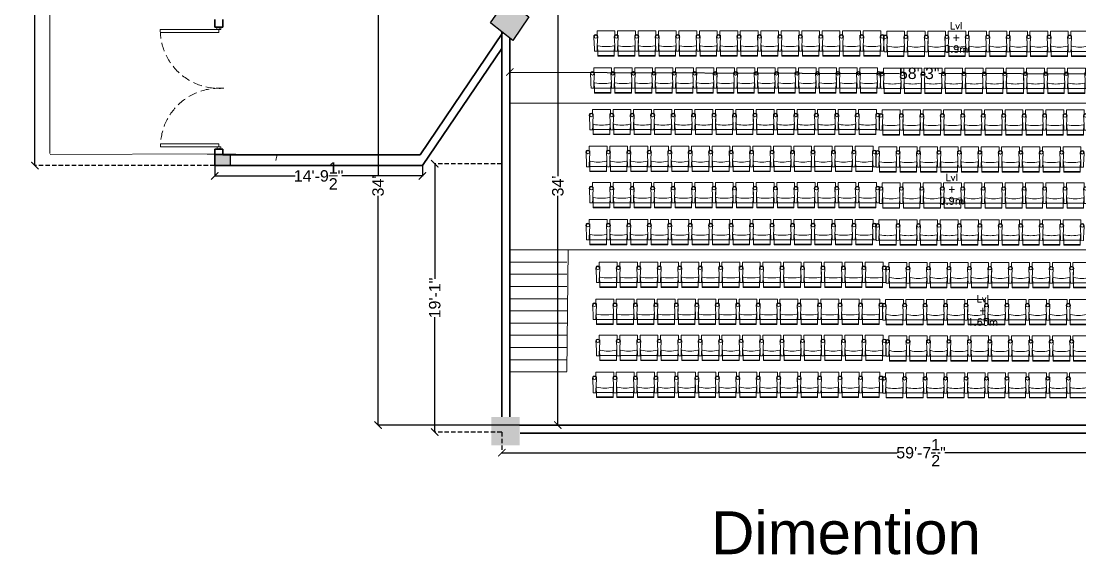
# Model space of a CAD drawing. Header units: inches. Extents: x 845 to 17085, y 908 to 10810.
# Drawn here: x 1953 to 2857, y 2716 to 3171 of the extents above; entities that cross this region are included whole.
import ezdxf

# ---------------------------------------------------------------- set-up
doc = ezdxf.new("R2010")
doc.units = ezdxf.units.IN
doc.header["$LTSCALE"] = 15
doc.header["$MEASUREMENT"] = 0
for name, pattern in [('ACAD_ISO04W100', [30.5, 24, -3, 0.5, -3]), ('DASHED', [0.75, 0.5, -0.25]), ('DASHED2', [0.375, 0.25, -0.125])]:
    doc.linetypes.add(name, pattern=pattern)
for name, color, linetype, lineweight in [('c1', 21, 'Continuous', 30), ('FURN', 43, 'Continuous', 18), ('FURN 2', 34, 'Continuous', 15), ('GR.furniture', 82, 'Continuous', 15), ('GRID', 8, 'ACAD_ISO04W100', 5), ('HATCH', 251, 'Continuous', 5), ('humans', 7, 'Continuous', 15), ('SLD', 140, 'Continuous', 9), ('wall 1', 1, 'Continuous', 35), ('WIND & DOOR', 160, 'Continuous', 9)]:
    doc.layers.add(name, color=color, linetype=linetype, lineweight=lineweight)
doc.layers.add('door and window', color=7, linetype='Continuous', lineweight=25, true_color=0x0609c1)
doc.layers.add('Text', color=255, linetype='Continuous')
doc.styles.add('ROMANS', font='ROMANS')
doc.styles.get("Standard").update_dxf_attribs({"font": 'arial.ttf'})
doc.dimstyles.get("Standard").update_dxf_attribs({"dimtxt": 9.75, "dimasz": 6.25, "dimexe": 0.18, "dimexo": 0.0625, "dimgap": 0.09, "dimtad": 0, "dimdec": 1, "dimzin": 0, "dimdsep": 46, "dimlunit": 4, "dimtxsty": 'Standard', "dimblk": 'ARCHTICK', "dimcen": 0.09, "dimadec": 0, "dimazin": 0, "dimtfac": 1, "dimtdec": 1, "dimtofl": 0, "dimtmove": 0, "dimatfit": 3, "dimldrblk": 'ARCHTICK', "dimfxl": 1, "dimtolj": 1, "dimtzin": 0, "dimlwd": 25, "dimarcsym": 0})

# ---------------------------------------------------------------- blocks, each defined once
blk = doc.blocks.new('_ArchTick')
at = {"layer": 'GRID', "color": 0, "const_width": 0.15}
blk.add_lwpolyline([(-0.5, -0.5), (0.5, 0.5)], dxfattribs=at)
blk = doc.blocks.new('*D117')
at = {"layer": 'Defpoints', "color": 0, "linetype": 'ByBlock', "lineweight": 30, "transparency": 16777216}
for p in [(2118.63, 3047.89), (2295.94, 3047.89), (2295.94, 3039.09)]:
    blk.add_point(p, dxfattribs=at)
at = {"layer": 'humans', "color": 0, "linetype": 'ByBlock', "lineweight": -2, "transparency": 16777216}
for p, q in [((2118.63, 3047.83), (2118.63, 3038.91)), ((2295.94, 3047.83), (2295.94, 3038.91))]:
    blk.add_line(p, q, dxfattribs=at)
at = {"layer": 'humans', "color": 0, "linetype": 'Continuous', "lineweight": 25, "transparency": 16777216}
for p, q in [((2118.63, 3039.09), (2187.35, 3039.09)), ((2295.94, 3039.09), (2227.22, 3039.09))]:
    blk.add_line(p, q, dxfattribs=at)
at = {"layer": 'humans', "color": 0, "linetype": 'ByBlock', "lineweight": 25, "transparency": 16777216, "xscale": 6.25, "yscale": 6.25, "zscale": 6.25, "rotation": 180}
blk.add_blockref('_ArchTick', (2118.63, 3039.09), dxfattribs=at)
at = {"layer": 'humans', "color": 0, "linetype": 'ByBlock', "lineweight": 25, "transparency": 16777216, "xscale": 6.25, "yscale": 6.25, "zscale": 6.25}
blk.add_blockref('_ArchTick', (2295.94, 3039.09), dxfattribs=at)
at = {"layer": 'humans', "color": 0, "linetype": 'ByBlock', "transparency": 16777216, "insert": (2207.28, 3039.09), "char_height": 9.75, "attachment_point": 5}
blk.add_mtext('\\A1;14\'-9{\\H1x;\\S1/2;}"', dxfattribs=at)
blk = doc.blocks.new('S-Moviemax Compact 700-40-56 Standard Fija')
at = {"color": 0}
for p, q in [((98.1, 23), (98.2, 17.3)), ((98.9, 24), (100.2, 24)), ((112.9, 16.2), (112.9, 15.4)), ((154, 16.6), (142.4, 16.6)), ((154, -32.1), (154, 16.6)), ((98.1, -32.9), (98.2, -38.6)), ((98.9, -31.9), (100.2, -31.9)), ((112.9, -30.9), (112.9, -31.6)), ((142.4, -32.1), (154, -32.1))]:
    blk.add_line(p, q, dxfattribs=at)
blk.add_lwpolyline([(85, 14.8), (85, -30.3), (86.5, -30.3), (86.6, 14.8), (85, 14.8)], dxfattribs=at)
for points in [[(86.6, 14.8), (97.3, 14.8, -0.414214), (98.6, 13.5), (98.6, -29, -0.414214), (97.3, -30.3), (86.5, -30.3), (86.6, 14.8)], [(96.1, 14.8), (112, 15.4, -0.474715), (113.3, 13.9, 0.115865), (113.3, -29.5, -0.474715), (112, -31), (96.1, -30.3)]]:
    blk.add_lwpolyline(points, format="xyb", dxfattribs=at)
for centre in [(138.2, 20.2), (138.2, -35.6)]:
    blk.add_circle(centre, 4.27, dxfattribs=at)
for centre, radius, start, end in [((99.1, 23.1), 0.935, 98.4384, 171.5616), ((99.1, 17.5), 0.967, 189.1739, 270.6243), ((94.8, -516.4), 532.9, 86.0169, 89.5405), ((97.5, 523.7), 499.7, 270.3187, 273.9742), ((99.6, -379), 395.5, 84.4595, 85.3276), ((125.5, 124.5), 99.5, 273.7724, 277.0352), ((138.2, 20.2), 5.54, 266.5056, 94.548), ((99.1, -32.8), 0.935, 98.4384, 171.5616), ((99.1, -38.4), 0.967, 189.1739, 270.6243), ((94.8, -572.2), 532.9, 86.0169, 89.5405), ((97.5, 467.8), 499.7, 270.3187, 273.9742), ((99.6, -434.9), 395.5, 84.4595, 85.3276), ((125.5, 68.6), 99.5, 273.7724, 277.0352), ((138.2, -35.7), 5.54, 266.5056, 94.548)]:
    blk.add_arc(centre, radius, start, end, dxfattribs=at)
blk = doc.blocks.new('*D141')
at = {"layer": 'Defpoints', "color": 0, "linetype": 'ByBlock', "lineweight": 30, "transparency": 16777216}
for p in [(2383.52, 3234.38), (2383.52, 2826.49), (2411.52, 2826.49)]:
    blk.add_point(p, dxfattribs=at)
at = {"layer": 'humans', "color": 0, "linetype": 'ByBlock', "lineweight": -2, "transparency": 16777216}
for p, q in [((2383.58, 3234.38), (2411.7, 3234.38)), ((2383.58, 2826.49), (2411.7, 2826.49))]:
    blk.add_line(p, q, dxfattribs=at)
at = {"layer": 'humans', "color": 0, "linetype": 'Continuous', "lineweight": 25, "transparency": 16777216}
for p, q in [((2411.52, 3234.38), (2411.52, 3038.79)), ((2411.52, 2826.49), (2411.52, 3022.07))]:
    blk.add_line(p, q, dxfattribs=at)
at = {"layer": 'humans', "color": 0, "linetype": 'ByBlock', "lineweight": 25, "transparency": 16777216, "xscale": 6.25, "yscale": 6.25, "zscale": 6.25}
for p, rotation in [((2411.52, 3234.38), 90), ((2411.52, 2826.49), 270)]:
    blk.add_blockref('_ArchTick', p, dxfattribs=dict(at, rotation=rotation))
at = {"layer": 'humans', "color": 0, "linetype": 'ByBlock', "transparency": 16777216, "insert": (2411.52, 3030.43), "char_height": 9.75, "attachment_point": 5, "rotation": 90}
blk.add_mtext("\\A1;34'", dxfattribs=at)
blk = doc.blocks.new('*D142')
at = {"layer": 'Defpoints', "color": 0, "linetype": 'ByBlock', "lineweight": 30, "transparency": 16777216}
for p in [(2258.07, 3234.38), (2397.64, 3234.38), (2397.64, 2826.49)]:
    blk.add_point(p, dxfattribs=at)
at = {"layer": 'humans', "color": 0, "linetype": 'ByBlock', "lineweight": -2, "transparency": 16777216}
for p, q in [((2397.58, 3234.38), (2257.89, 3234.38)), ((2397.58, 2826.49), (2257.89, 2826.49))]:
    blk.add_line(p, q, dxfattribs=at)
at = {"layer": 'humans', "color": 0, "linetype": 'Continuous', "lineweight": 25, "transparency": 16777216}
for p, q in [((2258.07, 3234.38), (2258.07, 3038.79)), ((2258.07, 2826.49), (2258.07, 3022.07))]:
    blk.add_line(p, q, dxfattribs=at)
at = {"layer": 'humans', "color": 0, "linetype": 'ByBlock', "lineweight": 25, "transparency": 16777216, "xscale": 6.25, "yscale": 6.25, "zscale": 6.25}
for p, rotation in [((2258.07, 3234.38), 90), ((2258.07, 2826.49), 270)]:
    blk.add_blockref('_ArchTick', p, dxfattribs=dict(at, rotation=rotation))
at = {"layer": 'humans', "color": 0, "linetype": 'ByBlock', "transparency": 16777216, "insert": (2258.07, 3030.43), "char_height": 9.75, "attachment_point": 5, "rotation": 90}
blk.add_mtext("\\A1;34'", dxfattribs=at)
blk = doc.blocks.new('*D143')
at = {"layer": 'Defpoints', "color": 0, "linetype": 'ByBlock', "lineweight": 30, "transparency": 16777216}
for p in [(2370.59, 3156.68), (3069.36, 3154.28), (3069.26, 3125.31)]:
    blk.add_point(p, dxfattribs=at)
at = {"layer": 'humans', "color": 0, "linetype": 'ByBlock', "lineweight": -2, "transparency": 16777216}
for p, q in [((2370.59, 3156.62), (2370.49, 3127.53)), ((3069.36, 3154.22), (3069.26, 3125.13))]:
    blk.add_line(p, q, dxfattribs=at)
at = {"layer": 'humans', "color": 0, "linetype": 'Continuous', "lineweight": 25, "transparency": 16777216}
for p, q in [((2370.49, 3127.71), (2703.04, 3126.57)), ((3069.26, 3125.31), (2736.71, 3126.46))]:
    blk.add_line(p, q, dxfattribs=at)
at = {"layer": 'humans', "color": 0, "linetype": 'ByBlock', "lineweight": 25, "transparency": 16777216, "xscale": 6.25, "yscale": 6.25, "zscale": 6.25}
for p, rotation in [((2370.49, 3127.71), 179.8032064366089), ((3069.26, 3125.31), 359.8032064366089)]:
    blk.add_blockref('_ArchTick', p, dxfattribs=dict(at, rotation=rotation))
at = {"layer": 'humans', "color": 0, "linetype": 'ByBlock', "transparency": 16777216, "insert": (2719.88, 3126.51), "char_height": 9.75, "attachment_point": 5, "rotation": 359.80321}
blk.add_mtext('\\A1;58\'-3"', dxfattribs=at)
blk = doc.blocks.new('*D188')
at = {"layer": 'Defpoints', "color": 0, "linetype": 'DASHED2', "lineweight": 30, "transparency": 16777216}
for p in [(1965.17, 3891.44), (2118.63, 3891.44), (2118.63, 3047.89)]:
    blk.add_point(p, dxfattribs=at)
at = {"layer": 'SLD', "color": 0, "linetype": 'DASHED2', "lineweight": -2, "transparency": 16777216}
for p, q in [((2118.57, 3891.44), (1964.99, 3891.44)), ((2118.57, 3047.89), (1964.99, 3047.89))]:
    blk.add_line(p, q, dxfattribs=at)
at = {"layer": 'SLD', "color": 0, "linetype": 'Continuous', "lineweight": 25, "transparency": 16777216}
for p, q in [((1965.17, 3891.44), (1965.17, 3490.02)), ((1965.17, 3047.89), (1965.17, 3449.31))]:
    blk.add_line(p, q, dxfattribs=at)
at = {"layer": 'SLD', "color": 0, "linetype": 'DASHED2', "lineweight": 25, "transparency": 16777216, "xscale": 6.25, "yscale": 6.25, "zscale": 6.25}
for p, rotation in [((1965.17, 3891.44), 90), ((1965.17, 3047.89), 270)]:
    blk.add_blockref('_ArchTick', p, dxfattribs=dict(at, rotation=rotation))
at = {"layer": 'SLD', "color": 0, "linetype": 'DASHED2', "lineweight": 30, "transparency": 16777216, "insert": (1965.17, 3469.66), "char_height": 9.75, "attachment_point": 5, "rotation": 90}
blk.add_mtext('\\A1;70\'-3{\\H1x;\\S1/2;}"', dxfattribs=at)
blk = doc.blocks.new('*D189')
at = {"layer": 'Defpoints', "color": 0, "linetype": 'DASHED2', "lineweight": 30, "transparency": 16777216}
for p in [(2363.66, 3049.35), (2306.46, 2820.47), (2363.66, 2820.47)]:
    blk.add_point(p, dxfattribs=at)
at = {"layer": 'SLD', "color": 0, "linetype": 'DASHED2', "lineweight": -2, "transparency": 16777216}
for p, q in [((2363.59, 3049.35), (2306.28, 3049.35)), ((2363.59, 2820.47), (2306.28, 2820.47))]:
    blk.add_line(p, q, dxfattribs=at)
at = {"layer": 'SLD', "color": 0, "linetype": 'Continuous', "lineweight": 25, "transparency": 16777216}
for p, q in [((2306.46, 3049.35), (2306.46, 2951.29)), ((2306.46, 2820.47), (2306.46, 2918.53))]:
    blk.add_line(p, q, dxfattribs=at)
at = {"layer": 'SLD', "color": 0, "linetype": 'DASHED2', "lineweight": 25, "transparency": 16777216, "xscale": 6.25, "yscale": 6.25, "zscale": 6.25}
for p, rotation in [((2306.46, 3049.35), 90), ((2306.46, 2820.47), 270)]:
    blk.add_blockref('_ArchTick', p, dxfattribs=dict(at, rotation=rotation))
at = {"layer": 'SLD', "color": 0, "linetype": 'DASHED2', "lineweight": 30, "transparency": 16777216, "insert": (2306.46, 2934.91), "char_height": 9.75, "attachment_point": 5, "rotation": 90}
blk.add_mtext('\\A1;19\'-1"', dxfattribs=at)
blk = doc.blocks.new('*D190')
at = {"layer": 'Defpoints', "color": 0, "linetype": 'DASHED2', "lineweight": 30, "transparency": 16777216}
for p in [(2363.66, 2820.47), (3079.24, 2820.47), (3079.24, 2802.96)]:
    blk.add_point(p, dxfattribs=at)
at = {"layer": 'SLD', "color": 0, "linetype": 'DASHED2', "lineweight": -2, "transparency": 16777216}
for p, q in [((2363.66, 2820.4), (2363.66, 2802.78)), ((3079.24, 2820.4), (3079.24, 2802.78))]:
    blk.add_line(p, q, dxfattribs=at)
at = {"layer": 'SLD', "color": 0, "linetype": 'Continuous', "lineweight": 25, "transparency": 16777216}
for p, q in [((2363.66, 2802.96), (2701.06, 2802.96)), ((3079.24, 2802.96), (2741.84, 2802.96))]:
    blk.add_line(p, q, dxfattribs=at)
at = {"layer": 'SLD', "color": 0, "linetype": 'DASHED2', "lineweight": 25, "transparency": 16777216, "xscale": 6.25, "yscale": 6.25, "zscale": 6.25, "rotation": 180}
blk.add_blockref('_ArchTick', (2363.66, 2802.96), dxfattribs=at)
at = {"layer": 'SLD', "color": 0, "linetype": 'DASHED2', "lineweight": 25, "transparency": 16777216, "xscale": 6.25, "yscale": 6.25, "zscale": 6.25}
blk.add_blockref('_ArchTick', (3079.24, 2802.96), dxfattribs=at)
at = {"layer": 'SLD', "color": 0, "linetype": 'DASHED2', "lineweight": 30, "transparency": 16777216, "insert": (2721.45, 2802.96), "char_height": 9.75, "attachment_point": 5}
blk.add_mtext('\\A1;59\'-7{\\H1x;\\S1/2;}"', dxfattribs=at)

msp = doc.modelspace()

# ---------------------------------------------------------------- hatches: boundary and pattern name
at = {"layer": 'HATCH'}
h = msp.add_hatch(color=256, dxfattribs=at)
h.dxf.hatch_style = 1
h.paths.add_polyline_path([(2354.08, 3169.6), (2373.12, 3154.71), (2386.72, 3174.7), (2367.66, 3189.61)])
h = msp.add_hatch(color=256, dxfattribs=at)
h.dxf.hatch_style = 1
h.paths.add_polyline_path([(2132.2, 3057.14), (2132.2, 3047.89), (2118.63, 3047.89), (2118.63, 3057.14)])
h = msp.add_hatch(color=256, dxfattribs=at)
h.dxf.hatch_style = 1
h.paths.add_polyline_path([(2354.71, 2823.16), (2378.84, 2823.16), (2378.84, 2809.3), (2354.71, 2809.3)])
h.paths.add_polyline_path([(2354.71, 2833.42), (2378.84, 2833.42), (2378.84, 2823.16), (2354.71, 2823.16)])

# ---------------------------------------------------------------- linework, layer by layer
at = {"layer": 'c1'}
msp.add_lwpolyline([(2386.72, 3174.7), (2373.12, 3154.71), (2354.19, 3169.51), (2354.07, 3169.59), (2367.66, 3189.61), (2386.72, 3174.7)], dxfattribs=at)
msp.add_lwpolyline([(2132.2, 3047.89), (2132.2, 3057.14), (2118.63, 3057.14), (2118.63, 3047.89)], close=True, dxfattribs=at)
at = {"layer": 'door and window', "color": 18, "lineweight": 0, "true_color": 0x000000}
msp.add_lwpolyline([(2123.8, 3165.9), (2120.4, 3165.9), (2120.4, 3163.85), (2123.8, 3163.85)], close=True, dxfattribs=at)
at = {"layer": 'FURN'}
for p, q in [((2370.84, 3101.04), (2419.23, 3101.04)), ((2370.84, 2975.95), (2419.23, 2975.95)), ((2370.84, 2965.54), (2419.23, 2965.54)), ((2370.84, 2955.14), (2419.23, 2955.14)), ((2370.84, 2955.14), (2419.23, 2955.14)), ((2370.84, 2944.74), (2419.23, 2944.74)), ((2370.84, 2934.33), (2419.23, 2934.33)), ((2370.84, 2923.93), (2419.23, 2923.93)), ((2370.84, 2923.93), (2419.23, 2923.93)), ((2370.84, 2913.53), (2419.23, 2913.53)), ((2370.84, 2903.12), (2419.23, 2903.12)), ((2370.84, 2892.72), (2419.23, 2892.72)), ((2370.84, 2892.72), (2419.23, 2892.72)), ((2370.84, 2882.31), (2419.23, 2882.31)), ((2370.84, 2871.91), (2419.23, 2871.91))]:
    msp.add_line(p, q, dxfattribs=at)
at = {"layer": 'FURN 2'}
msp.add_line((2112.19, 3057.67, -3.95), (2136.74, 3057.66, -3.95), dxfattribs=at)
at = {"layer": 'GR.furniture', "ltscale": 2}
for p, q in [((2121.78, 3165.9), (2122.78, 3164.92)), ((2121.78, 3061.86), (2122.78, 3062.82))]:
    msp.add_line(p, q, dxfattribs=at)
at = {"layer": 'humans', "linetype": 'ByBlock'}
for p, q in [((1977.8, 3398.79), (1977.8, 3058.23)), ((2122.1, 3163.85), (2122.1, 3161.35)), ((2370.59, 3101.03), (3022.25, 3101.07)), ((1978.18, 3057.42), (2118.56, 3057.93)), ((2370.58, 2975.95), (3022.25, 2975.99)), ((2420.34, 2975.95), (2419.23, 2872.12))]:
    msp.add_line(p, q, dxfattribs=at)
msp.add_arc((2122.3, 3063.93), 49.96, 346.58625, 352.18728, dxfattribs=at)
at = {"layer": 'wall 1', "ltscale": 1.5}
for p, q in [((2118.63, 3172.4), (2118.63, 3165.9)), ((2125.57, 3172.4), (2125.57, 3165.9)), ((2125.57, 3165.9), (2118.63, 3165.9)), ((2293.9, 3057.14), (2364.64, 3161.34)), ((2363.66, 3162.11), (2363.66, 2833.54)), ((2370.59, 3156.68), (2370.57, 2833.57)), ((2295.94, 3047.89), (2363.66, 3147.64)), ((2118.63, 3057.14), (2118.63, 3061.88)), ((2118.63, 3061.88), (2125.57, 3061.88)), ((2125.57, 3057.14), (2125.57, 3061.88)), ((2125.57, 3057.14), (2293.9, 3057.14)), ((3062.97, 2826.49), (2378.68, 2826.49)), ((3063.5, 2819.55), (2379.24, 2819.55))]:
    msp.add_line(p, q, dxfattribs=at)
msp.add_lwpolyline([(2295.94, 3047.89), (2118.63, 3047.89), (2118.63, 3061.88)], dxfattribs=at)
at = {"layer": 'WIND & DOOR', "color": 18, "linetype": 'ByBlock', "true_color": 0x000000}
for p, q in [((2122.1, 3163.85), (2072.18, 3163.85)), ((2122.1, 3161.35), (2072.24, 3161.35)), ((2122.3, 3063.93), (2072.34, 3063.93)), ((2122.3, 3066.43), (2072.41, 3066.43)), ((2122.3, 3066.43), (2122.3, 3063.93))]:
    msp.add_line(p, q, dxfattribs=at)
at = {"layer": 'WIND & DOOR', "linetype": 'ByBlock'}
msp.add_line((2122.2, 3113.89), (2126.34, 3113.89), dxfattribs=at)
at = {"layer": 'WIND & DOOR', "color": 18, "linetype": 'ByBlock', "true_color": 0x000000}
msp.add_lwpolyline([(2124, 3063.93), (2120.61, 3063.93), (2120.61, 3061.88), (2124, 3061.88)], close=True, dxfattribs=at)
at = {"layer": 'WIND & DOOR', "linetype": 'DASHED'}
for centre, radius, start, end in [((2122.3, 3163.85), 50.12, 180, 274.61632), ((2122.3, 3063.93), 49.96, 86.72717, 180)]:
    msp.add_arc(centre, radius, start, end, dxfattribs=at)

# ---------------------------------------------------------------- block references
at = {"layer": 'GR.furniture', "extrusion": (0, 0, -1)}
for p, xscale, yscale, zscale, rotation in [((-2450.18, 3114.73), -0.3125000001062972, 0.3125000000636646, -0.3125000001062972, 270.0000000013027), ((-2467.64, 3114.73), -0.3125000001062972, 0.3125000000636646, -0.3125000001062972, 270.0000000013027), ((-2485.11, 3114.73), -0.3125000001062972, 0.3125000000636646, -0.3125000001062972, 270.0000000013027), ((-2502.57, 3114.73), -0.3125000001062972, 0.3125000000636646, -0.3125000001062972, 270.0000000013027), ((-2520.03, 3114.73), -0.3125000001062972, 0.3125000000636646, -0.3125000001062972, 270.0000000013027), ((-2537.49, 3114.73), -0.3125000001062972, 0.3125000000636646, -0.3125000001062972, 270.0000000013027), ((-2554.96, 3114.73), -0.3125000001062972, 0.3125000000636646, -0.3125000001062972, 270.0000000013027), ((-2577.25, 3114.73), 0.3125000001062972, 0.3125000001062972, -0.3125000000000001, 89.99999999934863), ((-2594.71, 3114.73), 0.3125000001062972, 0.3125000001062972, -0.3125000000000001, 89.99999999934863), ((-2612.17, 3114.73), 0.3125000001062972, 0.3125000001062972, -0.3125000000000001, 89.99999999934863), ((-2629.64, 3114.73), 0.3125000001062972, 0.3125000001062972, -0.3125000000000001, 89.99999999934863), ((-2647.1, 3114.73), 0.3125000001062972, 0.3125000001062972, -0.3125000000000001, 89.99999999934863), ((-2664.56, 3114.73), 0.3125000001062972, 0.3125000001062972, -0.3125000000000001, 89.99999999934863), ((-2682.02, 3114.73), 0.3125000001062972, 0.3125000001062972, -0.3125000000000001, 89.99999999934863), ((-2697.38, 3114.35), -0.3125000001062972, 0.3125000000636646, -0.3125000001062972, 270.0000000013027), ((-2714.84, 3114.35), -0.3125000001062972, 0.3125000000636646, -0.3125000001062972, 270.0000000013027), ((-2732.31, 3114.35), -0.3125000001062972, 0.3125000000636646, -0.3125000001062972, 270.0000000013027), ((-2749.77, 3114.35), -0.3125000001062972, 0.3125000000636646, -0.3125000001062972, 270.0000000013027), ((-2767.23, 3114.35), -0.3125000001062972, 0.3125000000636646, -0.3125000001062972, 270.0000000013027), ((-2784.69, 3114.35), -0.3125000001062972, 0.3125000000636646, -0.3125000001062972, 270.0000000013027), ((-2802.16, 3114.35), -0.3125000001062972, 0.3125000000636646, -0.3125000001062972, 270.0000000013027), ((-2824.45, 3114.35), 0.3125000001062972, 0.3125000001062972, -0.3125000000000001, 89.99999999934863), ((-2841.91, 3114.35), 0.3125000001062972, 0.3125000001062972, -0.3125000000000001, 89.99999999934863), ((-2859.37, 3114.35), 0.3125000001062972, 0.3125000001062972, -0.3125000000000001, 89.99999999934863), ((-2447.32, 3083.21), -0.3125000001062972, 0.3125000000636646, -0.3125000001062972, 270.0000000013027), ((-2464.78, 3083.21), -0.3125000001062972, 0.3125000000636646, -0.3125000001062972, 270.0000000013027), ((-2482.24, 3083.21), -0.3125000001062972, 0.3125000000636646, -0.3125000001062972, 270.0000000013027), ((-2499.71, 3083.21), -0.3125000001062972, 0.3125000000636646, -0.3125000001062972, 270.0000000013027), ((-2517.17, 3083.21), -0.3125000001062972, 0.3125000000636646, -0.3125000001062972, 270.0000000013027), ((-2534.63, 3083.21), -0.3125000001062972, 0.3125000000636646, -0.3125000001062972, 270.0000000013027), ((-2552.09, 3083.21), -0.3125000001062972, 0.3125000000636646, -0.3125000001062972, 270.0000000013027), ((-2574.38, 3083.21), 0.3125000001062972, 0.3125000001062972, -0.3125000000000001, 89.99999999934863), ((-2591.85, 3083.21), 0.3125000001062972, 0.3125000001062972, -0.3125000000000001, 89.99999999934863), ((-2609.31, 3083.21), 0.3125000001062972, 0.3125000001062972, -0.3125000000000001, 89.99999999934863), ((-2626.77, 3083.21), 0.3125000001062972, 0.3125000001062972, -0.3125000000000001, 89.99999999934863), ((-2644.23, 3083.21), 0.3125000001062972, 0.3125000001062972, -0.3125000000000001, 89.99999999934863), ((-2661.7, 3083.21), 0.3125000001062972, 0.3125000001062972, -0.3125000000000001, 89.99999999934863), ((-2679.16, 3083.21), 0.3125000001062972, 0.3125000001062972, -0.3125000000000001, 89.99999999934863), ((-2694.52, 3082.83), -0.3125000001062972, 0.3125000000636646, -0.3125000001062972, 270.0000000013027), ((-2711.98, 3082.83), -0.3125000001062972, 0.3125000000636646, -0.3125000001062972, 270.0000000013027), ((-2729.44, 3082.83), -0.3125000001062972, 0.3125000000636646, -0.3125000001062972, 270.0000000013027), ((-2746.91, 3082.83), -0.3125000001062972, 0.3125000000636646, -0.3125000001062972, 270.0000000013027), ((-2764.37, 3082.83), -0.3125000001062972, 0.3125000000636646, -0.3125000001062972, 270.0000000013027), ((-2781.83, 3082.83), -0.3125000001062972, 0.3125000000636646, -0.3125000001062972, 270.0000000013027), ((-2799.29, 3082.83), -0.3125000001062972, 0.3125000000636646, -0.3125000001062972, 270.0000000013027), ((-2821.59, 3082.83), 0.3125000001062972, 0.3125000001062972, -0.3125000000000001, 89.99999999934863), ((-2839.05, 3082.83), 0.3125000001062972, 0.3125000001062972, -0.3125000000000001, 89.99999999934863), ((-2856.51, 3082.83), 0.3125000001062972, 0.3125000001062972, -0.3125000000000001, 89.99999999934863), ((-2446.33, 3047.72), -0.3125000001062972, 0.3125000000636646, -0.3125000001062972, 270.0000000013027), ((-2463.79, 3047.72), -0.3125000001062972, 0.3125000000636646, -0.3125000001062972, 270.0000000013027), ((-2481.25, 3047.72), -0.3125000001062972, 0.3125000000636646, -0.3125000001062972, 270.0000000013027), ((-2498.72, 3047.72), -0.3125000001062972, 0.3125000000636646, -0.3125000001062972, 270.0000000013027), ((-2516.18, 3047.72), -0.3125000001062972, 0.3125000000636646, -0.3125000001062972, 270.0000000013027), ((-2533.64, 3047.72), -0.3125000001062972, 0.3125000000636646, -0.3125000001062972, 270.0000000013027), ((-2551.1, 3047.72), -0.3125000001062972, 0.3125000000636646, -0.3125000001062972, 270.0000000013027), ((-2573.4, 3047.72), 0.3125000001062972, 0.3125000001062972, -0.3125000000000001, 89.99999999934863), ((-2590.86, 3047.72), 0.3125000001062972, 0.3125000001062972, -0.3125000000000001, 89.99999999934863), ((-2608.32, 3047.72), 0.3125000001062972, 0.3125000001062972, -0.3125000000000001, 89.99999999934863), ((-2625.78, 3047.72), 0.3125000001062972, 0.3125000001062972, -0.3125000000000001, 89.99999999934863), ((-2643.25, 3047.72), 0.3125000001062972, 0.3125000001062972, -0.3125000000000001, 89.99999999934863), ((-2660.71, 3047.72), 0.3125000001062972, 0.3125000001062972, -0.3125000000000001, 89.99999999934863), ((-2678.17, 3047.72), 0.3125000001062972, 0.3125000001062972, -0.3125000000000001, 89.99999999934863), ((-2693.53, 3047.34), -0.3125000001062972, 0.3125000000636646, -0.3125000001062972, 270.0000000013027), ((-2710.99, 3047.34), -0.3125000001062972, 0.3125000000636646, -0.3125000001062972, 270.0000000013027), ((-2728.46, 3047.34), -0.3125000001062972, 0.3125000000636646, -0.3125000001062972, 270.0000000013027), ((-2745.92, 3047.34), -0.3125000001062972, 0.3125000000636646, -0.3125000001062972, 270.0000000013027), ((-2763.38, 3047.34), -0.3125000001062972, 0.3125000000636646, -0.3125000001062972, 270.0000000013027), ((-2780.84, 3047.34), -0.3125000001062972, 0.3125000000636646, -0.3125000001062972, 270.0000000013027), ((-2798.31, 3047.34), -0.3125000001062972, 0.3125000000636646, -0.3125000001062972, 270.0000000013027), ((-2820.6, 3047.34), 0.3125000001062972, 0.3125000001062972, -0.3125000000000001, 89.99999999934863), ((-2838.06, 3047.34), 0.3125000001062972, 0.3125000001062972, -0.3125000000000001, 89.99999999934863), ((-2855.52, 3047.34), 0.3125000001062972, 0.3125000001062972, -0.3125000000000001, 89.99999999934863), ((-2443.47, 3016.19), -0.3125000001062972, 0.3125000000636646, -0.3125000001062972, 270.0000000013027), ((-2460.93, 3016.19), -0.3125000001062972, 0.3125000000636646, -0.3125000001062972, 270.0000000013027), ((-2478.39, 3016.19), -0.3125000001062972, 0.3125000000636646, -0.3125000001062972, 270.0000000013027), ((-2495.85, 3016.19), -0.3125000001062972, 0.3125000000636646, -0.3125000001062972, 270.0000000013027), ((-2513.32, 3016.19), -0.3125000001062972, 0.3125000000636646, -0.3125000001062972, 270.0000000013027), ((-2530.78, 3016.19), -0.3125000001062972, 0.3125000000636646, -0.3125000001062972, 270.0000000013027), ((-2548.24, 3016.19), -0.3125000001062972, 0.3125000000636646, -0.3125000001062972, 270.0000000013027), ((-2570.53, 3016.19), 0.3125000001062972, 0.3125000001062972, -0.3125000000000001, 89.99999999934863), ((-2588, 3016.19), 0.3125000001062972, 0.3125000001062972, -0.3125000000000001, 89.99999999934863), ((-2605.46, 3016.19), 0.3125000001062972, 0.3125000001062972, -0.3125000000000001, 89.99999999934863), ((-2622.92, 3016.19), 0.3125000001062972, 0.3125000001062972, -0.3125000000000001, 89.99999999934863), ((-2640.38, 3016.19), 0.3125000001062972, 0.3125000001062972, -0.3125000000000001, 89.99999999934863), ((-2657.85, 3016.19), 0.3125000001062972, 0.3125000001062972, -0.3125000000000001, 89.99999999934863), ((-2675.31, 3016.19), 0.3125000001062972, 0.3125000001062972, -0.3125000000000001, 89.99999999934863), ((-2690.67, 3015.81), -0.3125000001062972, 0.3125000000636646, -0.3125000001062972, 270.0000000013027), ((-2708.13, 3015.81), -0.3125000001062972, 0.3125000000636646, -0.3125000001062972, 270.0000000013027), ((-2725.59, 3015.81), -0.3125000001062972, 0.3125000000636646, -0.3125000001062972, 270.0000000013027), ((-2743.05, 3015.81), -0.3125000001062972, 0.3125000000636646, -0.3125000001062972, 270.0000000013027), ((-2760.52, 3015.81), -0.3125000001062972, 0.3125000000636646, -0.3125000001062972, 270.0000000013027), ((-2777.98, 3015.81), -0.3125000001062972, 0.3125000000636646, -0.3125000001062972, 270.0000000013027), ((-2795.44, 3015.81), -0.3125000001062972, 0.3125000000636646, -0.3125000001062972, 270.0000000013027), ((-2817.73, 3015.81), 0.3125000001062972, 0.3125000001062972, -0.3125000000000001, 89.99999999934863), ((-2835.2, 3015.81), 0.3125000001062972, 0.3125000001062972, -0.3125000000000001, 89.99999999934863), ((-2852.66, 3015.81), 0.3125000001062972, 0.3125000001062972, -0.3125000000000001, 89.99999999934863), ((-2446.33, 2985.33), -0.3125000001062972, 0.3125000000636646, -0.3125000001062972, 270.0000000013027), ((-2463.79, 2985.33), -0.3125000001062972, 0.3125000000636646, -0.3125000001062972, 270.0000000013027), ((-2481.25, 2985.33), -0.3125000001062972, 0.3125000000636646, -0.3125000001062972, 270.0000000013027), ((-2498.72, 2985.33), -0.3125000001062972, 0.3125000000636646, -0.3125000001062972, 270.0000000013027), ((-2516.18, 2985.33), -0.3125000001062972, 0.3125000000636646, -0.3125000001062972, 270.0000000013027), ((-2533.64, 2985.33), -0.3125000001062972, 0.3125000000636646, -0.3125000001062972, 270.0000000013027), ((-2551.1, 2985.33), -0.3125000001062972, 0.3125000000636646, -0.3125000001062972, 270.0000000013027), ((-2573.4, 2985.33), 0.3125000001062972, 0.3125000001062972, -0.3125000000000001, 89.99999999934863), ((-2590.86, 2985.33), 0.3125000001062972, 0.3125000001062972, -0.3125000000000001, 89.99999999934863), ((-2608.32, 2985.33), 0.3125000001062972, 0.3125000001062972, -0.3125000000000001, 89.99999999934863), ((-2625.78, 2985.33), 0.3125000001062972, 0.3125000001062972, -0.3125000000000001, 89.99999999934863), ((-2643.25, 2985.33), 0.3125000001062972, 0.3125000001062972, -0.3125000000000001, 89.99999999934863), ((-2660.71, 2985.33), 0.3125000001062972, 0.3125000001062972, -0.3125000000000001, 89.99999999934863), ((-2678.17, 2985.33), 0.3125000001062972, 0.3125000001062972, -0.3125000000000001, 89.99999999934863), ((-2693.53, 2984.95), -0.3125000001062972, 0.3125000000636646, -0.3125000001062972, 270.0000000013027), ((-2710.99, 2984.95), -0.3125000001062972, 0.3125000000636646, -0.3125000001062972, 270.0000000013027), ((-2728.46, 2984.95), -0.3125000001062972, 0.3125000000636646, -0.3125000001062972, 270.0000000013027), ((-2745.92, 2984.95), -0.3125000001062972, 0.3125000000636646, -0.3125000001062972, 270.0000000013027), ((-2763.38, 2984.95), -0.3125000001062972, 0.3125000000636646, -0.3125000001062972, 270.0000000013027), ((-2780.84, 2984.95), -0.3125000001062972, 0.3125000000636646, -0.3125000001062972, 270.0000000013027), ((-2798.31, 2984.95), -0.3125000001062972, 0.3125000000636646, -0.3125000001062972, 270.0000000013027), ((-2820.6, 2984.95), 0.3125000001062972, 0.3125000001062972, -0.3125000000000001, 89.99999999934863), ((-2838.06, 2984.95), 0.3125000001062972, 0.3125000001062972, -0.3125000000000001, 89.99999999934863), ((-2855.52, 2984.95), 0.3125000001062972, 0.3125000001062972, -0.3125000000000001, 89.99999999934863), ((-2443.47, 2953.81), -0.3125000001062972, 0.3125000000636646, -0.3125000001062972, 270.0000000013027), ((-2460.93, 2953.81), -0.3125000001062972, 0.3125000000636646, -0.3125000001062972, 270.0000000013027), ((-2478.39, 2953.81), -0.3125000001062972, 0.3125000000636646, -0.3125000001062972, 270.0000000013027), ((-2495.85, 2953.81), -0.3125000001062972, 0.3125000000636646, -0.3125000001062972, 270.0000000013027), ((-2513.32, 2953.81), -0.3125000001062972, 0.3125000000636646, -0.3125000001062972, 270.0000000013027), ((-2530.78, 2953.81), -0.3125000001062972, 0.3125000000636646, -0.3125000001062972, 270.0000000013027), ((-2548.24, 2953.81), -0.3125000001062972, 0.3125000000636646, -0.3125000001062972, 270.0000000013027), ((-2570.53, 2953.81), 0.3125000001062972, 0.3125000001062972, -0.3125000000000001, 89.99999999934863), ((-2588, 2953.81), 0.3125000001062972, 0.3125000001062972, -0.3125000000000001, 89.99999999934863), ((-2605.46, 2953.81), 0.3125000001062972, 0.3125000001062972, -0.3125000000000001, 89.99999999934863), ((-2622.92, 2953.81), 0.3125000001062972, 0.3125000001062972, -0.3125000000000001, 89.99999999934863), ((-2640.38, 2953.81), 0.3125000001062972, 0.3125000001062972, -0.3125000000000001, 89.99999999934863), ((-2657.85, 2953.81), 0.3125000001062972, 0.3125000001062972, -0.3125000000000001, 89.99999999934863), ((-2675.31, 2953.81), 0.3125000001062972, 0.3125000001062972, -0.3125000000000001, 89.99999999934863), ((-2690.67, 2953.43), -0.3125000001062972, 0.3125000000636646, -0.3125000001062972, 270.0000000013027), ((-2708.13, 2953.43), -0.3125000001062972, 0.3125000000636646, -0.3125000001062972, 270.0000000013027), ((-2725.59, 2953.43), -0.3125000001062972, 0.3125000000636646, -0.3125000001062972, 270.0000000013027), ((-2743.05, 2953.43), -0.3125000001062972, 0.3125000000636646, -0.3125000001062972, 270.0000000013027), ((-2760.52, 2953.43), -0.3125000001062972, 0.3125000000636646, -0.3125000001062972, 270.0000000013027), ((-2777.98, 2953.43), -0.3125000001062972, 0.3125000000636646, -0.3125000001062972, 270.0000000013027), ((-2795.44, 2953.43), -0.3125000001062972, 0.3125000000636646, -0.3125000001062972, 270.0000000013027), ((-2817.73, 2953.43), 0.3125000001062972, 0.3125000001062972, -0.3125000000000001, 89.99999999934863), ((-2835.2, 2953.43), 0.3125000001062972, 0.3125000001062972, -0.3125000000000001, 89.99999999934863), ((-2852.66, 2953.43), 0.3125000001062972, 0.3125000001062972, -0.3125000000000001, 89.99999999934863), ((-2451.98, 2917.37), -0.3125000001062972, 0.3125000000636646, -0.3125000001062972, 270.0000000013027), ((-2469.44, 2917.37), -0.3125000001062972, 0.3125000000636646, -0.3125000001062972, 270.0000000013027), ((-2486.9, 2917.37), -0.3125000001062972, 0.3125000000636646, -0.3125000001062972, 270.0000000013027), ((-2504.37, 2917.37), -0.3125000001062972, 0.3125000000636646, -0.3125000001062972, 270.0000000013027), ((-2521.83, 2917.37), -0.3125000001062972, 0.3125000000636646, -0.3125000001062972, 270.0000000013027), ((-2539.29, 2917.37), -0.3125000001062972, 0.3125000000636646, -0.3125000001062972, 270.0000000013027), ((-2556.75, 2917.37), -0.3125000001062972, 0.3125000000636646, -0.3125000001062972, 270.0000000013027), ((-2579.05, 2917.37), 0.3125000001062972, 0.3125000001062972, -0.3125000000000001, 89.99999999934863), ((-2596.51, 2917.37), 0.3125000001062972, 0.3125000001062972, -0.3125000000000001, 89.99999999934863), ((-2613.97, 2917.37), 0.3125000001062972, 0.3125000001062972, -0.3125000000000001, 89.99999999934863), ((-2631.43, 2917.37), 0.3125000001062972, 0.3125000001062972, -0.3125000000000001, 89.99999999934863), ((-2648.9, 2917.37), 0.3125000001062972, 0.3125000001062972, -0.3125000000000001, 89.99999999934863), ((-2666.36, 2917.37), 0.3125000001062972, 0.3125000001062972, -0.3125000000000001, 89.99999999934863), ((-2683.82, 2917.37), 0.3125000001062972, 0.3125000001062972, -0.3125000000000001, 89.99999999934863), ((-2699.18, 2916.99), -0.3125000001062972, 0.3125000000636646, -0.3125000001062972, 270.0000000013027), ((-2716.64, 2916.99), -0.3125000001062972, 0.3125000000636646, -0.3125000001062972, 270.0000000013027), ((-2734.1, 2916.99), -0.3125000001062972, 0.3125000000636646, -0.3125000001062972, 270.0000000013027), ((-2751.57, 2916.99), -0.3125000001062972, 0.3125000000636646, -0.3125000001062972, 270.0000000013027), ((-2769.03, 2916.99), -0.3125000001062972, 0.3125000000636646, -0.3125000001062972, 270.0000000013027), ((-2786.49, 2916.99), -0.3125000001062972, 0.3125000000636646, -0.3125000001062972, 270.0000000013027), ((-2803.95, 2916.99), -0.3125000001062972, 0.3125000000636646, -0.3125000001062972, 270.0000000013027), ((-2826.25, 2916.99), 0.3125000001062972, 0.3125000001062972, -0.3125000000000001, 89.99999999934863), ((-2843.71, 2916.99), 0.3125000001062972, 0.3125000001062972, -0.3125000000000001, 89.99999999934863), ((-2861.17, 2916.99), 0.3125000001062972, 0.3125000001062972, -0.3125000000000001, 89.99999999934863), ((-2449.12, 2885.84), -0.3125000001062972, 0.3125000000636646, -0.3125000001062972, 270.0000000013027), ((-2466.58, 2885.84), -0.3125000001062972, 0.3125000000636646, -0.3125000001062972, 270.0000000013027), ((-2484.04, 2885.84), -0.3125000001062972, 0.3125000000636646, -0.3125000001062972, 270.0000000013027), ((-2501.5, 2885.84), -0.3125000001062972, 0.3125000000636646, -0.3125000001062972, 270.0000000013027), ((-2518.97, 2885.84), -0.3125000001062972, 0.3125000000636646, -0.3125000001062972, 270.0000000013027), ((-2536.43, 2885.84), -0.3125000001062972, 0.3125000000636646, -0.3125000001062972, 270.0000000013027), ((-2553.89, 2885.84), -0.3125000001062972, 0.3125000000636646, -0.3125000001062972, 270.0000000013027), ((-2576.18, 2885.84), 0.3125000001062972, 0.3125000001062972, -0.3125000000000001, 89.99999999934863), ((-2593.65, 2885.84), 0.3125000001062972, 0.3125000001062972, -0.3125000000000001, 89.99999999934863), ((-2611.11, 2885.84), 0.3125000001062972, 0.3125000001062972, -0.3125000000000001, 89.99999999934863), ((-2628.57, 2885.84), 0.3125000001062972, 0.3125000001062972, -0.3125000000000001, 89.99999999934863), ((-2646.03, 2885.84), 0.3125000001062972, 0.3125000001062972, -0.3125000000000001, 89.99999999934863), ((-2663.5, 2885.84), 0.3125000001062972, 0.3125000001062972, -0.3125000000000001, 89.99999999934863), ((-2680.96, 2885.84), 0.3125000001062972, 0.3125000001062972, -0.3125000000000001, 89.99999999934863), ((-2696.32, 2885.46), -0.3125000001062972, 0.3125000000636646, -0.3125000001062972, 270.0000000013027), ((-2713.78, 2885.46), -0.3125000001062972, 0.3125000000636646, -0.3125000001062972, 270.0000000013027), ((-2731.24, 2885.46), -0.3125000001062972, 0.3125000000636646, -0.3125000001062972, 270.0000000013027), ((-2748.7, 2885.46), -0.3125000001062972, 0.3125000000636646, -0.3125000001062972, 270.0000000013027), ((-2766.17, 2885.46), -0.3125000001062972, 0.3125000000636646, -0.3125000001062972, 270.0000000013027), ((-2783.63, 2885.46), -0.3125000001062972, 0.3125000000636646, -0.3125000001062972, 270.0000000013027), ((-2801.09, 2885.46), -0.3125000001062972, 0.3125000000636646, -0.3125000001062972, 270.0000000013027), ((-2823.38, 2885.46), 0.3125000001062972, 0.3125000001062972, -0.3125000000000001, 89.99999999934863), ((-2840.85, 2885.46), 0.3125000001062972, 0.3125000001062972, -0.3125000000000001, 89.99999999934863), ((-2858.31, 2885.46), 0.3125000001062972, 0.3125000001062972, -0.3125000000000001, 89.99999999934863), ((-2451.98, 2854.98), -0.3125000001062972, 0.3125000000636646, -0.3125000001062972, 270.0000000013027), ((-2469.44, 2854.98), -0.3125000001062972, 0.3125000000636646, -0.3125000001062972, 270.0000000013027), ((-2486.9, 2854.98), -0.3125000001062972, 0.3125000000636646, -0.3125000001062972, 270.0000000013027), ((-2504.37, 2854.98), -0.3125000001062972, 0.3125000000636646, -0.3125000001062972, 270.0000000013027), ((-2521.83, 2854.98), -0.3125000001062972, 0.3125000000636646, -0.3125000001062972, 270.0000000013027), ((-2539.29, 2854.98), -0.3125000001062972, 0.3125000000636646, -0.3125000001062972, 270.0000000013027), ((-2556.75, 2854.98), -0.3125000001062972, 0.3125000000636646, -0.3125000001062972, 270.0000000013027), ((-2579.05, 2854.98), 0.3125000001062972, 0.3125000001062972, -0.3125000000000001, 89.99999999934863), ((-2596.51, 2854.98), 0.3125000001062972, 0.3125000001062972, -0.3125000000000001, 89.99999999934863), ((-2613.97, 2854.98), 0.3125000001062972, 0.3125000001062972, -0.3125000000000001, 89.99999999934863), ((-2631.43, 2854.98), 0.3125000001062972, 0.3125000001062972, -0.3125000000000001, 89.99999999934863), ((-2648.9, 2854.98), 0.3125000001062972, 0.3125000001062972, -0.3125000000000001, 89.99999999934863), ((-2666.36, 2854.98), 0.3125000001062972, 0.3125000001062972, -0.3125000000000001, 89.99999999934863), ((-2683.82, 2854.98), 0.3125000001062972, 0.3125000001062972, -0.3125000000000001, 89.99999999934863), ((-2699.18, 2854.6), -0.3125000001062972, 0.3125000000636646, -0.3125000001062972, 270.0000000013027), ((-2716.64, 2854.6), -0.3125000001062972, 0.3125000000636646, -0.3125000001062972, 270.0000000013027), ((-2734.1, 2854.6), -0.3125000001062972, 0.3125000000636646, -0.3125000001062972, 270.0000000013027), ((-2751.57, 2854.6), -0.3125000001062972, 0.3125000000636646, -0.3125000001062972, 270.0000000013027), ((-2769.03, 2854.6), -0.3125000001062972, 0.3125000000636646, -0.3125000001062972, 270.0000000013027), ((-2786.49, 2854.6), -0.3125000001062972, 0.3125000000636646, -0.3125000001062972, 270.0000000013027), ((-2803.95, 2854.6), -0.3125000001062972, 0.3125000000636646, -0.3125000001062972, 270.0000000013027), ((-2826.25, 2854.6), 0.3125000001062972, 0.3125000001062972, -0.3125000000000001, 89.99999999934863), ((-2843.71, 2854.6), 0.3125000001062972, 0.3125000001062972, -0.3125000000000001, 89.99999999934863), ((-2861.17, 2854.6), 0.3125000001062972, 0.3125000001062972, -0.3125000000000001, 89.99999999934863), ((-2449.12, 2823.46), -0.3125000001062972, 0.3125000000636646, -0.3125000001062972, 270.0000000013027), ((-2466.58, 2823.46), -0.3125000001062972, 0.3125000000636646, -0.3125000001062972, 270.0000000013027), ((-2484.04, 2823.46), -0.3125000001062972, 0.3125000000636646, -0.3125000001062972, 270.0000000013027), ((-2501.5, 2823.46), -0.3125000001062972, 0.3125000000636646, -0.3125000001062972, 270.0000000013027), ((-2518.97, 2823.46), -0.3125000001062972, 0.3125000000636646, -0.3125000001062972, 270.0000000013027), ((-2536.43, 2823.46), -0.3125000001062972, 0.3125000000636646, -0.3125000001062972, 270.0000000013027), ((-2553.89, 2823.46), -0.3125000001062972, 0.3125000000636646, -0.3125000001062972, 270.0000000013027), ((-2576.18, 2823.46), 0.3125000001062972, 0.3125000001062972, -0.3125000000000001, 89.99999999934863), ((-2593.65, 2823.46), 0.3125000001062972, 0.3125000001062972, -0.3125000000000001, 89.99999999934863), ((-2611.11, 2823.46), 0.3125000001062972, 0.3125000001062972, -0.3125000000000001, 89.99999999934863), ((-2628.57, 2823.46), 0.3125000001062972, 0.3125000001062972, -0.3125000000000001, 89.99999999934863), ((-2646.03, 2823.46), 0.3125000001062972, 0.3125000001062972, -0.3125000000000001, 89.99999999934863), ((-2663.5, 2823.46), 0.3125000001062972, 0.3125000001062972, -0.3125000000000001, 89.99999999934863), ((-2680.96, 2823.46), 0.3125000001062972, 0.3125000001062972, -0.3125000000000001, 89.99999999934863), ((-2696.32, 2823.07), -0.3125000001062972, 0.3125000000636646, -0.3125000001062972, 270.0000000013027), ((-2713.78, 2823.07), -0.3125000001062972, 0.3125000000636646, -0.3125000001062972, 270.0000000013027), ((-2731.24, 2823.07), -0.3125000001062972, 0.3125000000636646, -0.3125000001062972, 270.0000000013027), ((-2748.7, 2823.07), -0.3125000001062972, 0.3125000000636646, -0.3125000001062972, 270.0000000013027), ((-2766.17, 2823.07), -0.3125000001062972, 0.3125000000636646, -0.3125000001062972, 270.0000000013027), ((-2783.63, 2823.07), -0.3125000001062972, 0.3125000000636646, -0.3125000001062972, 270.0000000013027), ((-2801.09, 2823.07), -0.3125000001062972, 0.3125000000636646, -0.3125000001062972, 270.0000000013027), ((-2823.38, 2823.07), 0.3125000001062972, 0.3125000001062972, -0.3125000000000001, 89.99999999934863), ((-2840.85, 2823.07), 0.3125000001062972, 0.3125000001062972, -0.3125000000000001, 89.99999999934863), ((-2858.31, 2823.07), 0.3125000001062972, 0.3125000001062972, -0.3125000000000001, 89.99999999934863)]:
    msp.add_blockref('S-Moviemax Compact 700-40-56 Standard Fija', p, dxfattribs=dict(at, xscale=xscale, yscale=yscale, zscale=zscale, rotation=rotation))

# ---------------------------------------------------------------- texts
at = {"layer": 'humans', "linetype": 'ByBlock', "insert": (2542.35, 2752.94), "char_height": 36.589, "attachment_point": 1}
msp.add_mtext_dynamic_manual_height_columns('Dimention', width=979.7067, gutter_width=30, heights=[0], dxfattribs=at)
at = {"layer": 'Text', "ltscale": 0.115, "char_height": 6.0312, "attachment_point": 9, "style": 'ROMANS'}
for s, insert in [('\\pxqc;Lvl + 0.9m', (2753.51, 3144.22)), ('\\pxqc;Lvl + 0.9m', (2749.66, 3014.82)), ('\\pxqc;Lvl + 1.65m', (2776.14, 2911.33))]:
    msp.add_mtext_dynamic_manual_height_columns(s, width=3.9371, gutter_width=0.00837, heights=[0], dxfattribs=dict(at, insert=insert))

# ---------------------------------------------------------------- dimensions: what is measured, and where the dimension line sits
at = {"layer": 'humans', "linetype": 'ByBlock'}
for p1, p2, distance, picture, middle in [((2397.64, 2826.49), (2397.64, 3234.38), 139.58, '*D142', (2258.07, 3030.43)), ((2383.52, 3234.38), (2383.52, 2826.49), 28, '*D141', (2411.52, 3030.43)), ((2370.59, 3156.68), (3069.36, 3154.28), -28.97, '*D143', (2719.88, 3126.51)), ((2118.63, 3047.89), (2295.94, 3047.89), -8.81, '*D117', (2207.28, 3039.09))]:
    dim = msp.add_aligned_dim(p1=p1, p2=p2, distance=distance, dimstyle='Standard', dxfattribs=at)
    dim.commit()
    dim.dimension.update_dxf_attribs({"geometry": picture, "text_midpoint": middle})
at = {"layer": 'SLD', "linetype": 'DASHED2', "lineweight": 30}
for p1, p2, distance, picture, middle in [((2118.6299, 3047.8925), (2118.6299, 3891.4362), 153.456, '*D188', (1965.1739, 3469.6644)), ((2363.66, 3049.35), (2363.66, 2820.47), -57.2, '*D189', (2306.46, 2934.91)), ((2363.66, 2820.47), (3079.24, 2820.47), -17.5, '*D190', (2721.45, 2802.96))]:
    dim = msp.add_aligned_dim(p1=p1, p2=p2, distance=distance, dimstyle='Standard', dxfattribs=at)
    dim.commit()
    dim.dimension.update_dxf_attribs({"geometry": picture, "text_midpoint": middle})

doc.saveas('drawing.dxf')
